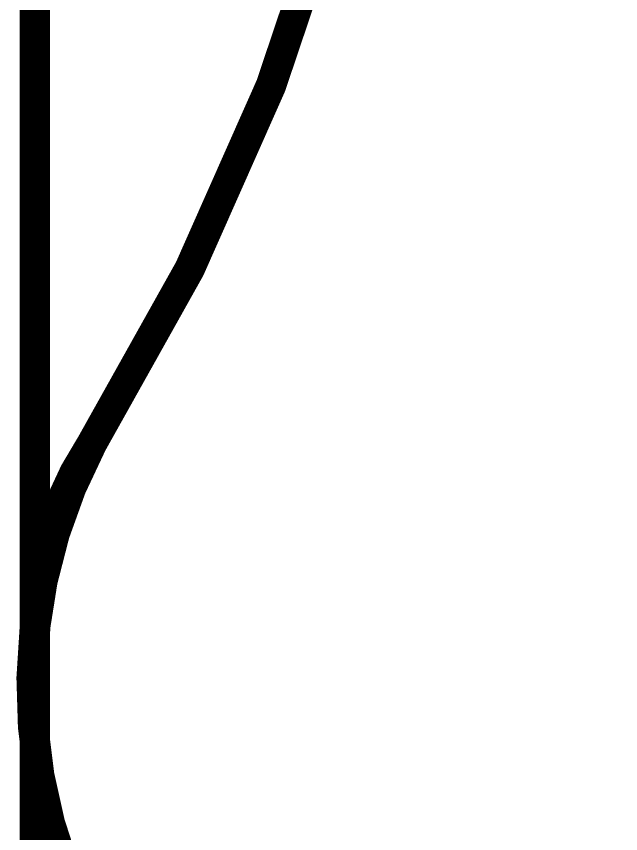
# Model space of a CAD drawing. Extents: x -1.3 to 26.8, y -12.7 to 30.6.
# Drawn here: x -0.12 to 3.91, y 5.01 to 10.47 of the extents above; entities that cross this region are included whole.
import ezdxf

# ---------------------------------------------------------------- set-up
doc = ezdxf.new("R2010")
doc.units = 0
for name, color, linetype in [('1', 12, 'CONTINUOUS'), ('16', 132, 'CONTINUOUS'), ('20', 53, 'CONTINUOUS'), ('22', 40, 'CONTINUOUS')]:
    doc.layers.add(name, color=color, linetype=linetype)

msp = doc.modelspace()

# ---------------------------------------------------------------- linework, layer by layer
at = {"layer": '1', "const_width": 0.2032}
msp.add_lwpolyline([(0, 30.48), (0, 0)], dxfattribs=at)
at = {"layer": '16', "const_width": 0.2032}
msp.add_lwpolyline([(0, 30.48), (0, 0)], dxfattribs=at)
at = {"layer": '20'}
for points, const_width in [([(0.381, 7.62, 0.2857), (0.381, 22.86)], 0.2032), ([(0.381, 7.62, 0.1468), (0, 6.35)], 0.2032), ([(0.3379, 7.6468, 1), (0.4241, 7.5932)], 0.1016), ([(0.4234, 7.592, 1), (0.3386, 7.648)], 0.1016), ([(0.0508, 6.35, 1), (-0.0508, 6.35)], 0.1016), ([(-0.0508, 6.35, 1), (0.0508, 6.35)], 0.1016)]:
    msp.add_lwpolyline(points, format="xyb", dxfattribs=dict(at, const_width=const_width))
at = {"layer": '20', "const_width": 0.2032}
msp.add_lwpolyline([(0, 6.35), (0, 0)], dxfattribs=at)
at = {"layer": '22'}
for points, const_width in [([(0.381, 7.62, 0.2857), (0.381, 22.86)], 0.2032), ([(0.381, 7.62, 0.5995), (3.81, 2.54)], 0.2032), ([(0.3379, 7.6468, 1), (0.4241, 7.5932)], 0.1016), ([(0.4259, 7.5963, 1), (0.3361, 7.6437)], 0.1016)]:
    msp.add_lwpolyline(points, format="xyb", dxfattribs=dict(at, const_width=const_width))

doc.saveas('drawing.dxf')
